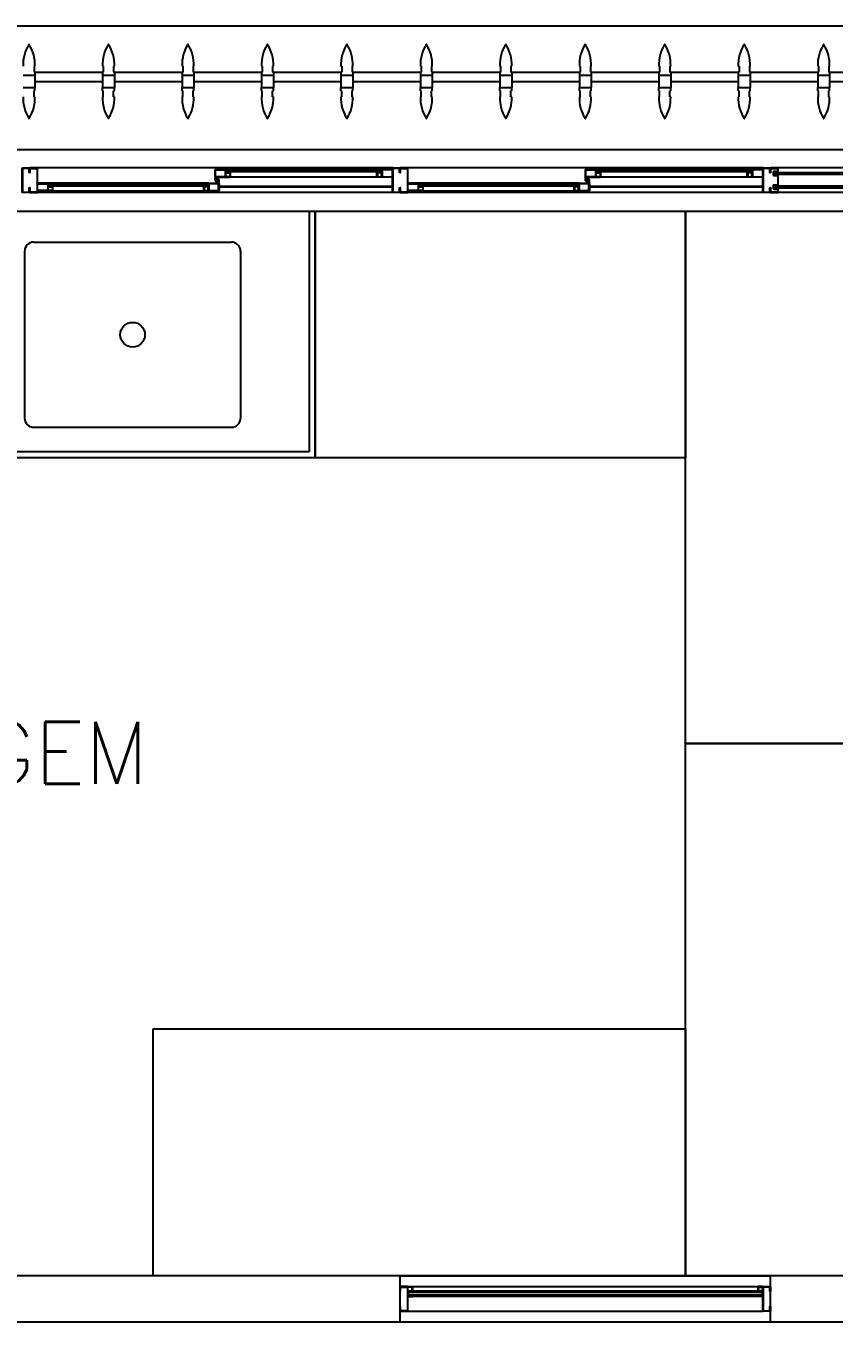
# Model space of a CAD drawing. Header units: millimetres. Extents: x 2128 to 2646, y 1972 to 2207.
# Drawn here: x 2385.424 to 2388.043, y 2139.365 to 2143.565 of the extents above; entities that cross this region are included whole.
import ezdxf

# ---------------------------------------------------------------- set-up
doc = ezdxf.new("R2010")
doc.units = ezdxf.units.MM
for name, color, linetype in [('AR-ALV', 2, 'Continuous'), ('AR-BANCADAS', 1, 'Continuous'), ('AR-BRISES', 1, 'Continuous'), ('AR-ESQ', 1, 'Continuous'), ('AR-PEITORIL', 1, 'Continuous'), ('BC- VISTA', 1, 'Continuous'), ('BC-CUBA', 1, 'Continuous'), ('BR-PAINEL', 1, 'Continuous'), ('BR-SUPORTE', 1, 'Continuous'), ('COZ1', 1, 'Continuous'), ('DT-ESQ-BAGUETE-C', 1, 'Continuous'), ('DT-ESQ-BAGUETE-V', 1, 'Continuous'), ('DT-ESQ-CHAPA DOBRADA-V', 1, 'Continuous'), ('DT-ESQ-MARCO-V', 1, 'Continuous'), ('DT-ESQ-PERFIL CADEIRA-C', 2, 'Continuous'), ('DT-ESQ-PERFIL CADEIRA-V', 2, 'Continuous'), ('DT-ESQ-PERFIL U SIMPLES-C', 2, 'Continuous'), ('DT-ESQ-PERFIL U-C', 2, 'Continuous'), ('DT-ESQ-PERFIL U-V', 1, 'Continuous'), ('DT-ESQ-VIDRO-C', 2, 'Continuous'), ('DT-ESQ-VIDRO-V', 71, 'Continuous'), ('DT-TXTMOD', 1, 'Continuous'), ('ibio', 2, 'Continuous'), ('TEXTO', 2, 'Continuous')]:
    doc.layers.add(name, color=color, linetype=linetype)
doc.styles.add('S10', font='simplex.shx', dxfattribs={"height": 0.1})
doc.styles.add('UNB-100', font='simplex.shx', dxfattribs={"height": 0.2})

# ---------------------------------------------------------------- blocks, each defined once
blk = doc.blocks.new('EF23-P')
at = {"layer": 'DT-ESQ-BAGUETE-C', "ltscale": 0.1}
for points in [[(2.61, -0.08), (2.5965, -0.08), (2.5965, -0.0785), (2.6095, -0.0785, 0.414214), (2.61, -0.078), (2.61, -0.067, 0.414214), (2.6095, -0.0665), (2.5965, -0.0665), (2.5965, -0.065), (2.61, -0.065, -0.414214), (2.6115, -0.0665), (2.6115, -0.0785, -0.414214)], [(3.1015, -0.08), (3.115, -0.08), (3.115, -0.0785), (3.102, -0.0785, -0.414214), (3.1015, -0.078), (3.1015, -0.067, -0.414214), (3.102, -0.0665), (3.115, -0.0665), (3.115, -0.065), (3.1015, -0.065, 0.414214), (3.1, -0.0665), (3.1, -0.0785, 0.414214)], [(3.81, -0.08), (3.7965, -0.08), (3.7965, -0.0785), (3.8095, -0.0785, 0.414214), (3.81, -0.078), (3.81, -0.067, 0.414214), (3.8095, -0.0665), (3.7965, -0.0665), (3.7965, -0.065), (3.81, -0.065, -0.414214), (3.8115, -0.0665), (3.8115, -0.0785, -0.414214)], [(4.3015, -0.08), (4.315, -0.08), (4.315, -0.0785), (4.302, -0.0785, -0.414214), (4.3015, -0.078), (4.3015, -0.067, -0.414214), (4.302, -0.0665), (4.315, -0.0665), (4.315, -0.065), (4.3015, -0.065, 0.414214), (4.3, -0.0665), (4.3, -0.0785, 0.414214)], [(2.0485, -0.125), (2.035, -0.125), (2.035, -0.1235), (2.048, -0.1235, 0.414214), (2.0485, -0.123), (2.0485, -0.112, 0.414214), (2.048, -0.1115), (2.035, -0.1115), (2.035, -0.11), (2.0485, -0.11, -0.414214), (2.05, -0.1115), (2.05, -0.1235, -0.414214)], [(2.5265, -0.125), (2.54, -0.125), (2.54, -0.1235), (2.527, -0.1235, -0.414214), (2.5265, -0.123), (2.5265, -0.112, -0.414214), (2.527, -0.1115), (2.54, -0.1115), (2.54, -0.11), (2.5265, -0.11, 0.414214), (2.525, -0.1115), (2.525, -0.1235, 0.414214)], [(3.2485, -0.125), (3.235, -0.125), (3.235, -0.1235), (3.248, -0.1235, 0.414214), (3.2485, -0.123), (3.2485, -0.112, 0.414214), (3.248, -0.1115), (3.235, -0.1115), (3.235, -0.11), (3.2485, -0.11, -0.414214), (3.25, -0.1115), (3.25, -0.1235, -0.414214)], [(3.7265, -0.125), (3.74, -0.125), (3.74, -0.1235), (3.727, -0.1235, -0.414214), (3.7265, -0.123), (3.7265, -0.112, -0.414214), (3.727, -0.1115), (3.74, -0.1115), (3.74, -0.11), (3.7265, -0.11, 0.414214), (3.725, -0.1115), (3.725, -0.1235, 0.414214)]]:
    blk.add_lwpolyline(points, format="xyb", close=True, dxfattribs=at)
at = {"layer": 'DT-ESQ-BAGUETE-V', "ltscale": 0.1}
for p, q in [((2.61, -0.065), (3.1015, -0.065)), ((3.81, -0.065), (4.3015, -0.065)), ((2.0485, -0.11), (2.5265, -0.11)), ((3.2485, -0.11), (3.7265, -0.11))]:
    blk.add_line(p, q, dxfattribs=at)
at = {"layer": 'DT-ESQ-CHAPA DOBRADA-V', "ltscale": 0.1}
for p, q in [((2, -0.077), (2.5615, -0.077)), ((2, -0.08), (2.5615, -0.08)), ((3.2, -0.077), (3.7615, -0.077)), ((3.2, -0.08), (3.7615, -0.08))]:
    blk.add_line(p, q, dxfattribs=at)
at = {"layer": 'DT-ESQ-MARCO-V', "ltscale": 0.1}
for p, q in [((1.3985, -0.06), (1.9515, -0.06)), ((1.3985, -0.14), (1.9515, -0.14))]:
    blk.add_line(p, q, dxfattribs=at)
at = {"layer": 'DT-ESQ-PERFIL CADEIRA-C', "ltscale": 0.1}
for p, q in [((2.5635, -0.0885), (2.61, -0.0885)), ((3.15, -0.0885), (3.1015, -0.0885)), ((3.7635, -0.0885), (3.81, -0.0885)), ((4.35, -0.0885), (4.3015, -0.0885)), ((2, -0.1335), (2.0485, -0.1335)), ((2.573, -0.1335), (2.5265, -0.1335)), ((3.2, -0.1335), (3.2485, -0.1335)), ((3.773, -0.1335), (3.7265, -0.1335))]:
    blk.add_line(p, q, dxfattribs=at)
for points in [[(2.61, -0.087, -1), (2.61, -0.09), (2.5635, -0.09, -0.414214), (2.5615, -0.088), (2.5615, -0.067, -0.414214), (2.5635, -0.065), (2.595, -0.065, -0.414214), (2.5965, -0.0665), (2.5965, -0.087)], [(2.5965, -0.0885, -0.198913), (2.5954, -0.0881, -0.198913), (2.595, -0.087), (2.595, -0.067, 0.414214), (2.5945, -0.0665), (2.5635, -0.0665, 0.414214), (2.563, -0.067), (2.563, -0.088, 0.414214), (2.5635, -0.0885)], [(3.1015, -0.09), (3.15, -0.09), (3.15, -0.0885), (3.115, -0.0885, 0.198912), (3.1161, -0.0881, 0.198913), (3.1165, -0.087), (3.1165, -0.067, -0.414214), (3.117, -0.0665), (3.15, -0.0665), (3.15, -0.065), (3.1165, -0.065, 0.414214), (3.115, -0.0665), (3.115, -0.0785), (3.115, -0.08), (3.115, -0.087), (3.1015, -0.087, 1)], [(3.81, -0.087, -1), (3.81, -0.09), (3.7635, -0.09, -0.414214), (3.7615, -0.088), (3.7615, -0.067, -0.414214), (3.7635, -0.065), (3.795, -0.065, -0.414214), (3.7965, -0.0665), (3.7965, -0.087)], [(3.7965, -0.0885, -0.198913), (3.7954, -0.0881, -0.198913), (3.795, -0.087), (3.795, -0.067, 0.414214), (3.7945, -0.0665), (3.7635, -0.0665, 0.414214), (3.763, -0.067), (3.763, -0.088, 0.414214), (3.7635, -0.0885)], [(4.3015, -0.09), (4.35, -0.09), (4.35, -0.0885), (4.315, -0.0885, 0.198912), (4.3161, -0.0881, 0.198913), (4.3165, -0.087), (4.3165, -0.067, -0.414214), (4.317, -0.0665), (4.35, -0.0665), (4.35, -0.065), (4.3165, -0.065, 0.414214), (4.315, -0.0665), (4.315, -0.0785), (4.315, -0.08), (4.315, -0.087), (4.3015, -0.087, 1)], [(2.0485, -0.135), (2, -0.135), (2, -0.1335), (2.035, -0.1335, -0.198912), (2.0339, -0.1331, -0.198913), (2.0335, -0.132), (2.0335, -0.112, 0.414214), (2.033, -0.1115), (2, -0.1115), (2, -0.11), (2.0335, -0.11, -0.414214), (2.035, -0.1115), (2.035, -0.1235), (2.035, -0.125), (2.035, -0.132), (2.0485, -0.132, -1)], [(2.5265, -0.132, 1), (2.5265, -0.135), (2.573, -0.135, 0.414214), (2.575, -0.133), (2.575, -0.112, 0.414214), (2.573, -0.11), (2.5415, -0.11, 0.414214), (2.54, -0.1115), (2.54, -0.132)], [(2.54, -0.1335, 0.198913), (2.5411, -0.1331, 0.198913), (2.5415, -0.132), (2.5415, -0.112, -0.414214), (2.542, -0.1115), (2.573, -0.1115, -0.414214), (2.5735, -0.112), (2.5735, -0.133, -0.414214), (2.573, -0.1335)], [(3.2485, -0.135), (3.2, -0.135), (3.2, -0.1335), (3.235, -0.1335, -0.198912), (3.2339, -0.1331, -0.198913), (3.2335, -0.132), (3.2335, -0.112, 0.414214), (3.233, -0.1115), (3.2, -0.1115), (3.2, -0.11), (3.2335, -0.11, -0.414214), (3.235, -0.1115), (3.235, -0.1235), (3.235, -0.125), (3.235, -0.132), (3.2485, -0.132, -1)], [(3.7265, -0.132, 1), (3.7265, -0.135), (3.773, -0.135, 0.414214), (3.775, -0.133), (3.775, -0.112, 0.414214), (3.773, -0.11), (3.7415, -0.11, 0.414214), (3.74, -0.1115), (3.74, -0.132)], [(3.74, -0.1335, 0.198913), (3.7411, -0.1331, 0.198913), (3.7415, -0.132), (3.7415, -0.112, -0.414214), (3.742, -0.1115), (3.773, -0.1115, -0.414214), (3.7735, -0.112), (3.7735, -0.133, -0.414214), (3.773, -0.1335)]]:
    blk.add_lwpolyline(points, format="xyb", close=True, dxfattribs=at)
at = {"layer": 'DT-ESQ-PERFIL CADEIRA-V', "ltscale": 0.1}
for p, q in [((2.595, -0.09), (3.1015, -0.09)), ((3.795, -0.09), (4.3015, -0.09)), ((2.0485, -0.135), (2.5265, -0.135)), ((3.2485, -0.135), (3.7265, -0.135))]:
    blk.add_line(p, q, dxfattribs=at)
at = {"layer": 'DT-ESQ-PERFIL U SIMPLES-C', "ltscale": 0.1}
for points in [[(2.5635, -0.102), (2.5715, -0.102), (2.5715, -0.1005), (2.5635, -0.1005, -0.414214), (2.563, -0.1), (2.563, -0.092, -0.414214), (2.5635, -0.0915), (2.5715, -0.0915), (2.5715, -0.09), (2.5635, -0.09, 0.414214), (2.5615, -0.092), (2.5615, -0.1, 0.414214)], [(2.573, -0.098), (2.565, -0.098), (2.565, -0.0995), (2.573, -0.0995, -0.414214), (2.5735, -0.1), (2.5735, -0.108, -0.414214), (2.573, -0.1085), (2.565, -0.1085), (2.565, -0.11), (2.573, -0.11, 0.414214), (2.575, -0.108), (2.575, -0.1, 0.414214)], [(3.7635, -0.102), (3.7715, -0.102), (3.7715, -0.1005), (3.7635, -0.1005, -0.414214), (3.763, -0.1), (3.763, -0.092, -0.414214), (3.7635, -0.0915), (3.7715, -0.0915), (3.7715, -0.09), (3.7635, -0.09, 0.414214), (3.7615, -0.092), (3.7615, -0.1, 0.414214)], [(3.773, -0.098), (3.765, -0.098), (3.765, -0.0995), (3.773, -0.0995, -0.414214), (3.7735, -0.1), (3.7735, -0.108, -0.414214), (3.773, -0.1085), (3.765, -0.1085), (3.765, -0.11), (3.773, -0.11, 0.414214), (3.775, -0.108), (3.775, -0.1, 0.414214)]]:
    blk.add_lwpolyline(points, format="xyb", close=True, dxfattribs=at)
at = {"layer": 'DT-ESQ-PERFIL U-C', "ltscale": 0.1}
for points in [[(1.95, -0.1285), (1.95, -0.1385, 0.414214), (1.9515, -0.14), (1.9735, -0.14, 0.414214), (1.975, -0.1385), (1.975, -0.125), (1.9735, -0.125), (1.9735, -0.138, -0.414214), (1.973, -0.1385), (1.952, -0.1385, -0.414214), (1.9515, -0.138), (1.9515, -0.1285), (1.9645, -0.1285, 0.414214), (1.966, -0.127), (1.966, -0.117, 0.414214), (1.9645, -0.1155), (1.9515, -0.1155), (1.9515, -0.0845), (1.9645, -0.0845, 0.414214), (1.966, -0.083), (1.966, -0.073, 0.414214), (1.9645, -0.0715), (1.9515, -0.0715), (1.9515, -0.062, -0.414214), (1.952, -0.0615), (1.973, -0.0615, -0.414214), (1.9735, -0.062), (1.9735, -0.075), (1.975, -0.075), (1.975, -0.0615, 0.414214), (1.9735, -0.06), (1.9515, -0.06, 0.414214), (1.95, -0.0615), (1.95, -0.0715, 0.414214), (1.9515, -0.073), (1.9645, -0.073), (1.9645, -0.083), (1.9515, -0.083), (1.9515, -0.083, 0.414214), (1.95, -0.0845), (1.95, -0.1155, 0.414214), (1.9515, -0.117), (1.9515, -0.117), (1.9645, -0.117), (1.9645, -0.127), (1.9515, -0.127, 0.414214)], [(1.975, -0.0615, -0.414214), (1.9765, -0.06), (1.9985, -0.06, -0.414214), (2, -0.0615), (2, -0.1385, -0.414214), (1.9985, -0.14), (1.9765, -0.14, -0.414214), (1.975, -0.1385), (1.975, -0.125), (1.9765, -0.125), (1.9765, -0.138, 0.414214), (1.977, -0.1385), (1.998, -0.1385, 0.414214), (1.9985, -0.138), (1.9985, -0.062, 0.414214), (1.998, -0.0615), (1.977, -0.0615, 0.414214), (1.9765, -0.062), (1.9765, -0.075), (1.975, -0.075)], [(3.175, -0.0615, 0.414214), (3.1735, -0.06), (3.1515, -0.06, 0.414214), (3.15, -0.0615), (3.15, -0.1385, 0.414214), (3.1515, -0.14), (3.1735, -0.14, 0.414214), (3.175, -0.1385), (3.175, -0.125), (3.1735, -0.125), (3.1735, -0.138, -0.414214), (3.173, -0.1385), (3.152, -0.1385, -0.414214), (3.1515, -0.138), (3.1515, -0.062, -0.414214), (3.152, -0.0615), (3.173, -0.0615, -0.414214), (3.1735, -0.062), (3.1735, -0.075), (3.175, -0.075)], [(3.175, -0.0615, -0.414214), (3.1765, -0.06), (3.1985, -0.06, -0.414214), (3.2, -0.0615), (3.2, -0.1385, -0.414214), (3.1985, -0.14), (3.1765, -0.14, -0.414214), (3.175, -0.1385), (3.175, -0.125), (3.1765, -0.125), (3.1765, -0.138, 0.414214), (3.177, -0.1385), (3.198, -0.1385, 0.414214), (3.1985, -0.138), (3.1985, -0.062, 0.414214), (3.198, -0.0615), (3.177, -0.0615, 0.414214), (3.1765, -0.062), (3.1765, -0.075), (3.175, -0.075)], [(4.375, -0.0615, 0.414214), (4.3735, -0.06), (4.3515, -0.06, 0.414214), (4.35, -0.0615), (4.35, -0.1385, 0.414214), (4.3515, -0.14), (4.3735, -0.14, 0.414214), (4.375, -0.1385), (4.375, -0.125), (4.3735, -0.125), (4.3735, -0.138, -0.414214), (4.373, -0.1385), (4.352, -0.1385, -0.414214), (4.3515, -0.138), (4.3515, -0.062, -0.414214), (4.352, -0.0615), (4.373, -0.0615, -0.414214), (4.3735, -0.062), (4.3735, -0.075), (4.375, -0.075)], [(4.375, -0.0615, -0.414214), (4.3765, -0.06), (4.3985, -0.06, -0.414214), (4.4, -0.0615), (4.4, -0.1385, -0.414214), (4.3985, -0.14), (4.3765, -0.14, -0.414214), (4.375, -0.1385), (4.375, -0.125), (4.3765, -0.125), (4.3765, -0.138, 0.414214), (4.377, -0.1385), (4.398, -0.1385, 0.414214), (4.3985, -0.138), (4.3985, -0.062, 0.414214), (4.398, -0.0615), (4.377, -0.0615, 0.414214), (4.3765, -0.062), (4.3765, -0.075), (4.375, -0.075)]]:
    blk.add_lwpolyline(points, format="xyb", close=True, dxfattribs=at)
at = {"layer": 'DT-ESQ-PERFIL U-V', "ltscale": 0.1}
for p, q in [((1.9985, -0.06), (3.1515, -0.06)), ((3.1985, -0.06), (4.3515, -0.06)), ((1.9985, -0.14), (3.1515, -0.14)), ((3.1985, -0.14), (4.3515, -0.14))]:
    blk.add_line(p, q, dxfattribs=at)
at = {"layer": 'DT-ESQ-VIDRO-C', "ltscale": 0.1}
for points in [[(1.9625, -0.081), (1.9625, -0.075), (1.3875, -0.075), (1.3875, -0.081)], [(3.1125, -0.085), (3.1125, -0.082), (2.599, -0.082), (2.599, -0.085)], [(4.3125, -0.085), (4.3125, -0.082), (3.799, -0.082), (3.799, -0.085)], [(2.038, -0.13), (2.038, -0.127), (2.537, -0.127), (2.537, -0.13)], [(3.238, -0.13), (3.238, -0.127), (3.737, -0.127), (3.737, -0.13)]]:
    blk.add_lwpolyline(points, close=True, dxfattribs=at)
at = {"layer": 'DT-ESQ-VIDRO-V', "ltscale": 0.1}
blk.add_lwpolyline([(1.9625, -0.119), (1.9625, -0.125), (1.3875, -0.125), (1.3875, -0.119)], close=True, dxfattribs=at)
at = {"layer": 'DT-TXTMOD', "ltscale": 0.1, "style": 'S10', "flags": 3}
for tag, p in [('M01', (0.025, -0.28)), ('M02', (0.3253, -0.28)), ('M03', (0.627, -0.28)), ('M04', (0.9288, -0.28)), ('M05', (1.2306, -0.28)), ('M06', (1.5323, -0.28)), ('M07', (1.8341, -0.28)), ('M08', (2.1359, -0.28)), ('M09', (2.4376, -0.28)), ('M10', (2.7394, -0.28)), ('M11', (3.0412, -0.28)), ('M12', (3.3429, -0.28)), ('M13', (3.6447, -0.28)), ('M14', (3.9464, -0.28)), ('M15', (4.2482, -0.28)), ('M16', (4.55, -0.28)), ('M17', (4.8517, -0.28))]:
    blk.add_attdef(tag, p, '', height=0.1, dxfattribs=at)
blk = doc.blocks.new('EF05-P')
at = {"layer": 'DT-ESQ-BAGUETE-C', "ltscale": 0.1}
for points in [[(0.039, -0.05), (0.0255, -0.05), (0.0255, -0.0485), (0.039, -0.0485), (0.039, -0.0365), (0.0255, -0.0365), (0.0255, -0.035), (0.039, -0.035, -0.414214), (0.0405, -0.0365), (0.0405, -0.0485, -0.414214)], [(1.161, -0.05), (1.1745, -0.05), (1.1745, -0.0485), (1.161, -0.0485), (1.161, -0.0365), (1.1745, -0.0365), (1.1745, -0.035), (1.161, -0.035, 0.414214), (1.1595, -0.0365), (1.1595, -0.0485, 0.414214)]]:
    blk.add_lwpolyline(points, format="xyb", close=True, dxfattribs=at)
at = {"layer": 'DT-ESQ-BAGUETE-V', "ltscale": 0.1}
blk.add_line((1.161, -0.05), (0.039, -0.05), dxfattribs=at)
at = {"layer": 'DT-ESQ-CHAPA DOBRADA-V', "ltscale": 0.1}
blk.add_line((1.16, -0.067), (0.04, -0.067), dxfattribs=at)
at = {"layer": 'DT-ESQ-MARCO-V', "ltscale": 0.1}
for p, q in [((0.0235, -0.035), (1.1765, -0.035)), ((0.0235, -0.115), (1.1765, -0.115))]:
    blk.add_line(p, q, dxfattribs=at)
at = {"layer": 'DT-ESQ-PERFIL U-C', "ltscale": 0.1}
for points in [[(0.025, -0.0655), (0.025, -0.0655, 0.414214), (0.0235, -0.067), (0.0235, -0.1135), (0.0015, -0.1135), (0.0015, -0.1), (0, -0.1), (0, -0.1135, 0.414214), (0.0015, -0.115), (0.0235, -0.115, 0.414214), (0.025, -0.1135), (0.025, -0.067), (0.04, -0.067, 1), (0.04, -0.064), (0.025, -0.064), (0.025, -0.0365, 0.414214), (0.0235, -0.035), (0.0015, -0.035, 0.414214), (0, -0.0365), (0, -0.05), (0.0015, -0.05), (0.0015, -0.0365), (0.0235, -0.0365), (0.0235, -0.064, 0.414214), (0.025, -0.0655), (0.04, -0.0655)], [(1.175, -0.0655), (1.175, -0.0655, -0.414214), (1.1765, -0.067), (1.1765, -0.1135), (1.1985, -0.1135), (1.1985, -0.1), (1.2, -0.1), (1.2, -0.1135, -0.414214), (1.1985, -0.115), (1.1765, -0.115, -0.414214), (1.175, -0.1135), (1.175, -0.067), (1.16, -0.067, -1), (1.16, -0.064), (1.175, -0.064), (1.175, -0.0365, -0.414214), (1.1765, -0.035), (1.1985, -0.035, -0.414214), (1.2, -0.0365), (1.2, -0.05), (1.1985, -0.05), (1.1985, -0.0365), (1.1765, -0.0365), (1.1765, -0.064, -0.414214), (1.175, -0.0655), (1.16, -0.0655)]]:
    blk.add_lwpolyline(points, format="xyb", dxfattribs=at)
at = {"layer": 'DT-ESQ-VIDRO-C', "ltscale": 0.1}
blk.add_lwpolyline([(0.027, -0.062), (0.027, -0.052), (1.173, -0.052), (1.173, -0.062)], close=True, dxfattribs=at)
at = {"layer": 'DT-TXTMOD', "ltscale": 0.1, "style": 'S10', "flags": 3}
blk.add_attdef('EF05', (0.05, 0), '', height=0.1, dxfattribs=at)
blk = doc.blocks.new('BR-MODULO8')
at = {"layer": 'BR-PAINEL'}
for p, q in [((-4.3608, 0.27), (-4.3608, 0.25)), ((-4.3583, 0.27), (-4.3608, 0.27)), ((-4.1392, 0.27), (-4.1367, 0.27)), ((-4.1367, 0.27), (-4.1367, 0.25)), ((-4.1033, 0.27), (-4.1033, 0.25)), ((-4.1008, 0.27), (-4.1033, 0.27)), ((-3.8817, 0.27), (-3.8792, 0.27)), ((-3.8792, 0.27), (-3.8792, 0.25)), ((-3.8458, 0.27), (-3.8458, 0.25)), ((-3.8433, 0.27), (-3.8458, 0.27)), ((-3.6242, 0.27), (-3.6217, 0.27)), ((-3.6217, 0.27), (-3.6217, 0.25)), ((-3.5883, 0.27), (-3.5883, 0.25)), ((-3.5858, 0.27), (-3.5883, 0.27)), ((-3.3667, 0.27), (-3.3642, 0.27)), ((-3.3642, 0.27), (-3.3642, 0.25)), ((-3.3308, 0.27), (-3.3308, 0.25)), ((-3.3283, 0.27), (-3.3308, 0.27)), ((-3.1092, 0.27), (-3.1067, 0.27)), ((-3.1067, 0.27), (-3.1067, 0.25)), ((-3.0733, 0.27), (-3.0733, 0.25)), ((-3.0708, 0.27), (-3.0733, 0.27)), ((-2.8517, 0.27), (-2.8492, 0.27)), ((-2.8492, 0.27), (-2.8492, 0.25)), ((-2.8158, 0.27), (-2.8158, 0.25)), ((-2.8133, 0.27), (-2.8158, 0.27)), ((-2.5942, 0.27), (-2.5917, 0.27)), ((-2.5917, 0.27), (-2.5917, 0.25)), ((-2.5583, 0.27), (-2.5583, 0.25)), ((-2.5558, 0.27), (-2.5583, 0.27)), ((-2.3367, 0.27), (-2.3342, 0.27)), ((-2.3342, 0.27), (-2.3342, 0.25)), ((-2.3008, 0.27), (-2.3008, 0.25)), ((-2.2983, 0.27), (-2.3008, 0.27)), ((-2.0792, 0.27), (-2.0767, 0.27)), ((-2.0767, 0.27), (-2.0767, 0.25)), ((-2.0433, 0.27), (-2.0433, 0.25)), ((-2.0408, 0.27), (-2.0433, 0.27)), ((-1.8217, 0.27), (-1.8192, 0.27)), ((-1.8192, 0.27), (-1.8192, 0.25)), ((-1.7858, 0.27), (-1.7858, 0.25)), ((-1.7833, 0.27), (-1.7858, 0.27)), ((-4.3967, 0.24), (-4.3583, 0.24)), ((-4.3583, 0.25), (-4.3608, 0.25)), ((-4.3583, 0.25), (-4.3583, 0.24)), ((-4.3583, 0.24), (-4.3583, 0.2)), ((-4.1392, 0.25), (-4.1392, 0.24)), ((-4.1392, 0.25), (-4.1367, 0.25)), ((-4.1392, 0.24), (-4.1008, 0.24)), ((-4.1392, 0.24), (-4.1392, 0.2)), ((-4.1008, 0.25), (-4.1033, 0.25)), ((-4.1008, 0.25), (-4.1008, 0.24)), ((-4.1008, 0.24), (-4.1008, 0.2)), ((-3.8817, 0.25), (-3.8817, 0.24)), ((-3.8817, 0.25), (-3.8792, 0.25)), ((-3.8817, 0.24), (-3.8433, 0.24)), ((-3.8817, 0.24), (-3.8817, 0.2)), ((-3.8433, 0.25), (-3.8458, 0.25)), ((-3.8433, 0.25), (-3.8433, 0.24)), ((-3.8433, 0.24), (-3.8433, 0.2)), ((-3.6242, 0.25), (-3.6242, 0.24)), ((-3.6242, 0.25), (-3.6217, 0.25)), ((-3.6242, 0.24), (-3.5858, 0.24)), ((-3.6242, 0.24), (-3.6242, 0.2)), ((-3.5858, 0.25), (-3.5883, 0.25)), ((-3.5858, 0.25), (-3.5858, 0.24)), ((-3.5858, 0.24), (-3.5858, 0.2)), ((-3.3667, 0.25), (-3.3667, 0.24)), ((-3.3667, 0.25), (-3.3642, 0.25)), ((-3.3667, 0.24), (-3.3283, 0.24)), ((-3.3667, 0.24), (-3.3667, 0.2)), ((-3.3283, 0.25), (-3.3308, 0.25)), ((-3.3283, 0.25), (-3.3283, 0.24)), ((-3.3283, 0.24), (-3.3283, 0.2)), ((-3.1092, 0.25), (-3.1092, 0.24)), ((-3.1092, 0.25), (-3.1067, 0.25)), ((-3.1092, 0.24), (-3.0708, 0.24)), ((-3.1092, 0.24), (-3.1092, 0.2)), ((-3.0708, 0.25), (-3.0733, 0.25)), ((-3.0708, 0.25), (-3.0708, 0.24)), ((-3.0708, 0.24), (-3.0708, 0.2)), ((-2.8517, 0.25), (-2.8517, 0.24)), ((-2.8517, 0.25), (-2.8492, 0.25)), ((-2.8517, 0.24), (-2.8133, 0.24)), ((-2.8517, 0.24), (-2.8517, 0.2)), ((-2.8133, 0.25), (-2.8158, 0.25)), ((-2.8133, 0.25), (-2.8133, 0.24)), ((-2.8133, 0.24), (-2.8133, 0.2)), ((-2.5942, 0.25), (-2.5942, 0.24)), ((-2.5942, 0.25), (-2.5917, 0.25)), ((-2.5942, 0.24), (-2.5558, 0.24)), ((-2.5942, 0.24), (-2.5942, 0.2)), ((-2.5558, 0.25), (-2.5583, 0.25)), ((-2.5558, 0.25), (-2.5558, 0.24)), ((-2.5558, 0.24), (-2.5558, 0.2)), ((-2.3367, 0.25), (-2.3367, 0.24)), ((-2.3367, 0.25), (-2.3342, 0.25)), ((-2.3367, 0.24), (-2.2983, 0.24)), ((-2.3367, 0.24), (-2.3367, 0.2)), ((-2.2983, 0.25), (-2.3008, 0.25)), ((-2.2983, 0.25), (-2.2983, 0.24)), ((-2.2983, 0.24), (-2.2983, 0.2)), ((-2.0792, 0.25), (-2.0792, 0.24)), ((-2.0792, 0.25), (-2.0767, 0.25)), ((-2.0792, 0.24), (-2.0408, 0.24)), ((-2.0792, 0.24), (-2.0792, 0.2)), ((-2.0408, 0.25), (-2.0433, 0.25)), ((-2.0408, 0.25), (-2.0408, 0.24)), ((-2.0408, 0.24), (-2.0408, 0.2)), ((-1.8217, 0.25), (-1.8217, 0.24)), ((-1.8217, 0.25), (-1.8192, 0.25)), ((-1.8217, 0.24), (-1.7833, 0.24)), ((-1.8217, 0.24), (-1.8217, 0.2)), ((-1.7833, 0.25), (-1.7858, 0.25)), ((-1.7833, 0.25), (-1.7833, 0.24)), ((-1.7833, 0.24), (-1.7833, 0.2)), ((-4.3967, 0.2), (-4.3583, 0.2)), ((-4.3583, 0.19), (-4.3608, 0.19)), ((-4.3608, 0.17), (-4.3608, 0.19)), ((-4.3583, 0.17), (-4.3608, 0.17)), ((-4.3583, 0.19), (-4.3583, 0.2)), ((-4.1392, 0.2), (-4.1008, 0.2)), ((-4.1392, 0.19), (-4.1392, 0.2)), ((-4.1392, 0.19), (-4.1367, 0.19)), ((-4.1392, 0.17), (-4.1367, 0.17)), ((-4.1367, 0.17), (-4.1367, 0.19)), ((-4.1008, 0.19), (-4.1033, 0.19)), ((-4.1033, 0.17), (-4.1033, 0.19)), ((-4.1008, 0.17), (-4.1033, 0.17)), ((-4.1008, 0.19), (-4.1008, 0.2)), ((-3.8817, 0.2), (-3.8433, 0.2)), ((-3.8817, 0.19), (-3.8817, 0.2)), ((-3.8817, 0.19), (-3.8792, 0.19)), ((-3.8817, 0.17), (-3.8792, 0.17)), ((-3.8792, 0.17), (-3.8792, 0.19)), ((-3.8433, 0.19), (-3.8458, 0.19)), ((-3.8458, 0.17), (-3.8458, 0.19)), ((-3.8433, 0.17), (-3.8458, 0.17)), ((-3.8433, 0.19), (-3.8433, 0.2)), ((-3.6242, 0.2), (-3.5858, 0.2)), ((-3.6242, 0.19), (-3.6242, 0.2)), ((-3.6242, 0.19), (-3.6217, 0.19)), ((-3.6242, 0.17), (-3.6217, 0.17)), ((-3.6217, 0.17), (-3.6217, 0.19)), ((-3.5858, 0.19), (-3.5883, 0.19)), ((-3.5883, 0.17), (-3.5883, 0.19)), ((-3.5858, 0.17), (-3.5883, 0.17)), ((-3.5858, 0.19), (-3.5858, 0.2)), ((-3.3667, 0.2), (-3.3283, 0.2)), ((-3.3667, 0.19), (-3.3667, 0.2)), ((-3.3667, 0.19), (-3.3642, 0.19)), ((-3.3667, 0.17), (-3.3642, 0.17)), ((-3.3642, 0.17), (-3.3642, 0.19)), ((-3.3283, 0.19), (-3.3308, 0.19)), ((-3.3308, 0.17), (-3.3308, 0.19)), ((-3.3283, 0.17), (-3.3308, 0.17)), ((-3.3283, 0.19), (-3.3283, 0.2)), ((-3.1092, 0.2), (-3.0708, 0.2)), ((-3.1092, 0.19), (-3.1092, 0.2)), ((-3.1092, 0.19), (-3.1067, 0.19)), ((-3.1092, 0.17), (-3.1067, 0.17)), ((-3.1067, 0.17), (-3.1067, 0.19)), ((-3.0708, 0.19), (-3.0733, 0.19)), ((-3.0733, 0.17), (-3.0733, 0.19)), ((-3.0708, 0.17), (-3.0733, 0.17)), ((-3.0708, 0.19), (-3.0708, 0.2)), ((-2.8517, 0.2), (-2.8133, 0.2)), ((-2.8517, 0.19), (-2.8517, 0.2)), ((-2.8517, 0.19), (-2.8492, 0.19)), ((-2.8517, 0.17), (-2.8492, 0.17)), ((-2.8492, 0.17), (-2.8492, 0.19)), ((-2.8133, 0.19), (-2.8158, 0.19)), ((-2.8158, 0.17), (-2.8158, 0.19)), ((-2.8133, 0.17), (-2.8158, 0.17)), ((-2.8133, 0.19), (-2.8133, 0.2)), ((-2.5942, 0.2), (-2.5558, 0.2)), ((-2.5942, 0.19), (-2.5942, 0.2)), ((-2.5942, 0.19), (-2.5917, 0.19)), ((-2.5942, 0.17), (-2.5917, 0.17)), ((-2.5917, 0.17), (-2.5917, 0.19)), ((-2.5558, 0.19), (-2.5583, 0.19)), ((-2.5583, 0.17), (-2.5583, 0.19)), ((-2.5558, 0.17), (-2.5583, 0.17)), ((-2.5558, 0.19), (-2.5558, 0.2)), ((-2.3367, 0.2), (-2.2983, 0.2)), ((-2.3367, 0.19), (-2.3367, 0.2)), ((-2.3367, 0.19), (-2.3342, 0.19)), ((-2.3367, 0.17), (-2.3342, 0.17)), ((-2.3342, 0.17), (-2.3342, 0.19)), ((-2.2983, 0.19), (-2.3008, 0.19)), ((-2.3008, 0.17), (-2.3008, 0.19)), ((-2.2983, 0.17), (-2.3008, 0.17)), ((-2.2983, 0.19), (-2.2983, 0.2)), ((-2.0792, 0.2), (-2.0408, 0.2)), ((-2.0792, 0.19), (-2.0792, 0.2)), ((-2.0792, 0.19), (-2.0767, 0.19)), ((-2.0792, 0.17), (-2.0767, 0.17)), ((-2.0767, 0.17), (-2.0767, 0.19)), ((-2.0408, 0.19), (-2.0433, 0.19)), ((-2.0433, 0.17), (-2.0433, 0.19)), ((-2.0408, 0.17), (-2.0433, 0.17)), ((-2.0408, 0.19), (-2.0408, 0.2)), ((-1.8217, 0.2), (-1.7833, 0.2)), ((-1.8217, 0.19), (-1.8217, 0.2)), ((-1.8217, 0.19), (-1.8192, 0.19)), ((-1.8217, 0.17), (-1.8192, 0.17)), ((-1.8192, 0.17), (-1.8192, 0.19)), ((-1.7833, 0.19), (-1.7858, 0.19)), ((-1.7858, 0.17), (-1.7858, 0.19)), ((-1.7833, 0.17), (-1.7858, 0.17)), ((-1.7833, 0.19), (-1.7833, 0.2))]:
    blk.add_line(p, q, dxfattribs=at)
for centre, radius, start, end in [((-4.2717, 0.2739), 0.1251, 148.4721, 181.772), ((-4.3775, 0.3387), 0.001, 37.1012, 142.8988), ((-4.4833, 0.2739), 0.1251, 358.228, 31.5279), ((-4.0142, 0.2739), 0.1251, 148.4721, 181.772), ((-4.12, 0.3387), 0.001, 37.1012, 142.8988), ((-4.2258, 0.2739), 0.1251, 358.228, 31.5279), ((-3.7567, 0.2739), 0.1251, 148.4721, 181.772), ((-3.8625, 0.3387), 0.001, 37.1012, 142.8988), ((-3.9683, 0.2739), 0.1251, 358.228, 31.5279), ((-3.4992, 0.2739), 0.1251, 148.4721, 181.772), ((-3.605, 0.3387), 0.001, 37.1012, 142.8988), ((-3.7108, 0.2739), 0.1251, 358.228, 31.5279), ((-3.2417, 0.2739), 0.1251, 148.4721, 181.772), ((-3.3475, 0.3387), 0.001, 37.1012, 142.8988), ((-3.4533, 0.2739), 0.1251, 358.228, 31.5279), ((-2.9842, 0.2739), 0.1251, 148.4721, 181.772), ((-3.09, 0.3387), 0.001, 37.1012, 142.8988), ((-3.1958, 0.2739), 0.1251, 358.228, 31.5279), ((-2.7267, 0.2739), 0.1251, 148.4721, 181.772), ((-2.8325, 0.3387), 0.001, 37.1012, 142.8988), ((-2.9383, 0.2739), 0.1251, 358.228, 31.5279), ((-2.4692, 0.2739), 0.1251, 148.4721, 181.772), ((-2.575, 0.3387), 0.001, 37.1012, 142.8988), ((-2.6808, 0.2739), 0.1251, 358.228, 31.5279), ((-2.2117, 0.2739), 0.1251, 148.4721, 181.772), ((-2.3175, 0.3387), 0.001, 37.1012, 142.8988), ((-2.4233, 0.2739), 0.1251, 358.228, 31.5279), ((-1.9542, 0.2739), 0.1251, 148.4721, 181.772), ((-2.06, 0.3387), 0.001, 37.1012, 142.8988), ((-2.1658, 0.2739), 0.1251, 358.228, 31.5279), ((-1.6967, 0.2739), 0.1251, 148.4721, 181.772), ((-1.8025, 0.3387), 0.001, 37.1012, 142.8988), ((-1.9083, 0.2739), 0.1251, 358.228, 31.5279), ((-4.2717, 0.1661), 0.1251, 178.228, 211.5279), ((-4.4833, 0.1661), 0.1251, 328.4721, 1.772), ((-4.0142, 0.1661), 0.1251, 178.228, 211.5279), ((-4.2258, 0.1661), 0.1251, 328.4721, 1.772), ((-3.7567, 0.1661), 0.1251, 178.228, 211.5279), ((-3.9683, 0.1661), 0.1251, 328.4721, 1.772), ((-3.4992, 0.1661), 0.1251, 178.228, 211.5279), ((-3.7108, 0.1661), 0.1251, 328.4721, 1.772), ((-3.2417, 0.1661), 0.1251, 178.228, 211.5279), ((-3.4533, 0.1661), 0.1251, 328.4721, 1.772), ((-2.9842, 0.1661), 0.1251, 178.228, 211.5279), ((-3.1958, 0.1661), 0.1251, 328.4721, 1.772), ((-2.7267, 0.1661), 0.1251, 178.228, 211.5279), ((-2.9383, 0.1661), 0.1251, 328.4721, 1.772), ((-2.4692, 0.1661), 0.1251, 178.228, 211.5279), ((-2.6808, 0.1661), 0.1251, 328.4721, 1.772), ((-2.2117, 0.1661), 0.1251, 178.228, 211.5279), ((-2.4233, 0.1661), 0.1251, 328.4721, 1.772), ((-1.9542, 0.1661), 0.1251, 178.228, 211.5279), ((-2.1658, 0.1661), 0.1251, 328.4721, 1.772), ((-1.6967, 0.1661), 0.1251, 178.228, 211.5279), ((-1.9083, 0.1661), 0.1251, 328.4721, 1.772), ((-4.3775, 0.1013), 0.001, 217.1012, 322.8988), ((-4.12, 0.1013), 0.001, 217.1012, 322.8988), ((-3.8625, 0.1013), 0.001, 217.1012, 322.8988), ((-3.605, 0.1013), 0.001, 217.1012, 322.8988), ((-3.3475, 0.1013), 0.001, 217.1012, 322.8988), ((-3.09, 0.1013), 0.001, 217.1012, 322.8988), ((-2.8325, 0.1013), 0.001, 217.1012, 322.8988), ((-2.575, 0.1013), 0.001, 217.1012, 322.8988), ((-2.3175, 0.1013), 0.001, 217.1012, 322.8988), ((-2.06, 0.1013), 0.001, 217.1012, 322.8988), ((-1.8025, 0.1013), 0.001, 217.1012, 322.8988)]:
    blk.add_arc(centre, radius, start, end, dxfattribs=at)
at = {"layer": 'BR-SUPORTE'}
for p, q in [((-4.3583, 0.25), (-4.1367, 0.25)), ((-4.3583, 0.22), (-4.1392, 0.22)), ((-4.1008, 0.25), (-3.8792, 0.25)), ((-4.1008, 0.22), (-3.8817, 0.22)), ((-3.8433, 0.25), (-3.6217, 0.25)), ((-3.8433, 0.22), (-3.6242, 0.22)), ((-3.5858, 0.25), (-3.3642, 0.25)), ((-3.5858, 0.22), (-3.3667, 0.22)), ((-3.3283, 0.25), (-3.1067, 0.25)), ((-3.3283, 0.22), (-3.1092, 0.22)), ((-3.0708, 0.25), (-2.8492, 0.25)), ((-3.0708, 0.22), (-2.8517, 0.22)), ((-2.8133, 0.25), (-2.5917, 0.25)), ((-2.8133, 0.22), (-2.5942, 0.22)), ((-2.5558, 0.25), (-2.3342, 0.25)), ((-2.5558, 0.22), (-2.3367, 0.22)), ((-2.2983, 0.25), (-2.0767, 0.25)), ((-2.2983, 0.22), (-2.0792, 0.22)), ((-2.0408, 0.25), (-1.8192, 0.25)), ((-2.0408, 0.22), (-1.8217, 0.22)), ((-1.7833, 0.25), (-1.5617, 0.25)), ((-1.7833, 0.22), (-1.5642, 0.22))]:
    blk.add_line(p, q, dxfattribs=at)
blk = doc.blocks.new('CUBAbnc-01P')
at = {"layer": 'COZ1'}
for p, q in [((-0.22, -0.1005), (0.22, -0.1005)), ((-0.25, -0.4705), (-0.25, -0.1305)), ((0.25, -0.4705), (0.25, -0.1305)), ((-0.22, -0.5005), (0.22, -0.5005))]:
    blk.add_line(p, q, dxfattribs=at)
blk.add_circle((0, -0.3005), 0.04, dxfattribs=at)
for centre, start, end in [((-0.22, -0.1305), 90, 180), ((0.22, -0.1305), 0, 90), ((-0.22, -0.4705), 180, 270), ((0.22, -0.4705), 270, 0)]:
    blk.add_arc(centre, 0.03, start, end, dxfattribs=at)
blk = doc.blocks.new('CUBApnt-01P')
at = {"layer": 'COZ1'}
for p, q in [((-0.32, -0.1005), (0.32, -0.1005)), ((-0.35, -0.1305), (-0.35, -0.6705)), ((0.35, -0.1305), (0.35, -0.6705)), ((-0.32, -0.7005), (0.32, -0.7005))]:
    blk.add_line(p, q, dxfattribs=at)
blk.add_circle((0, -0.4005), 0.04, dxfattribs=at)
for centre, start, end in [((-0.32, -0.1305), 90, 180), ((0.32, -0.1305), 0, 90), ((-0.32, -0.6705), 180, 270), ((0.32, -0.6705), 270, 0)]:
    blk.add_arc(centre, 0.03, start, end, dxfattribs=at)
blk = doc.blocks.new('BCP05')
at = {"layer": 'BC- VISTA'}
for p, q in [((0, -0.02), (0.78, -0.02)), ((0.78, -0.02), (0.78, -1.73)), ((0.78, -1.73), (0, -1.73))]:
    blk.add_line(p, q, dxfattribs=at)
blk.add_lwpolyline([(0.8, 0), (0.8, -1.75), (0, -1.75), (0, 0)], close=True, dxfattribs=at)
at = {"layer": 'BC-CUBA', "rotation": 90}
for name, p in [('CUBApnt-01P', (0, -0.5919)), ('CUBAbnc-01P', (0, -1.2581))]:
    blk.add_blockref(name, p, dxfattribs=at)
blk = doc.blocks.new('BCP15')
at = {"layer": 'BC- VISTA'}
blk.add_lwpolyline([(0.8, 0), (0.8, -1.725), (0, -1.725), (0, 0)], close=True, dxfattribs=at)
blk = doc.blocks.new('BCP11')
at = {"layer": 'BC- VISTA'}
blk.add_lwpolyline([(0.8, 0), (0.8, -1.2), (0, -1.2), (0, 0)], close=True, dxfattribs=at)

msp = doc.modelspace()

# ---------------------------------------------------------------- linework, layer by layer
at = {"layer": 'AR-ALV'}
for p, q in [((2386.6365, 2139.5151), (2383.3115, 2139.5151)), ((2386.6365, 2139.3651), (2386.6365, 2139.5151)), ((2387.8365, 2139.3651), (2387.8365, 2139.5151)), ((2386.6365, 2139.3651), (2383.3115, 2139.3651)), ((2388.6115, 2139.3651), (2387.8365, 2139.3651))]:
    msp.add_line(p, q, dxfattribs=at)
at = {"layer": 'AR-PEITORIL'}
for p, q in [((2384.6615, 2143.1651), (2389.8115, 2143.1651)), ((2384.6615, 2142.9651), (2389.8115, 2142.9651)), ((2386.6365, 2139.5151), (2387.8365, 2139.5151)), ((2387.8365, 2139.3651), (2386.6365, 2139.3651))]:
    msp.add_line(p, q, dxfattribs=at)
at = {"layer": 'ibio'}
msp.add_line((2371.8115, 2143.5651), (2438.6615, 2143.5651), dxfattribs=at)

# ---------------------------------------------------------------- block references
at = {"layer": 'AR-BANCADAS'}
for name, p, rotation in [('BCP05', (2386.3615, 2142.9651), 270), ('BCP11', (2386.3615, 2142.1651), 90), ('BCP15', (2385.8365, 2139.5151), 90)]:
    msp.add_blockref(name, p, dxfattribs=dict(at, rotation=rotation))
for p in [(2387.5615, 2142.9651), (2387.5615, 2141.2401)]:
    msp.add_blockref('BCP15', p, dxfattribs=at)
at = {"layer": 'AR-BRISES'}
msp.add_blockref('BR-MODULO8', (2389.8115, 2143.1651), dxfattribs=at)
at = {"layer": 'AR-ESQ', "rotation": 180}
msp.add_blockref('EF23-P', (2389.8115, 2142.9651), dxfattribs=at)
at = {"layer": 'AR-ESQ'}
msp.add_blockref('EF05-P', (2386.6365, 2139.5151), dxfattribs=at)

# ---------------------------------------------------------------- texts
at = {"layer": 'TEXTO', "style": 'UNB-100'}
msp.add_text('SALA DE LAVAGEM', height=0.2, dxfattribs=at).set_placement((2383.4211, 2141.1096))

doc.saveas('drawing.dxf')
